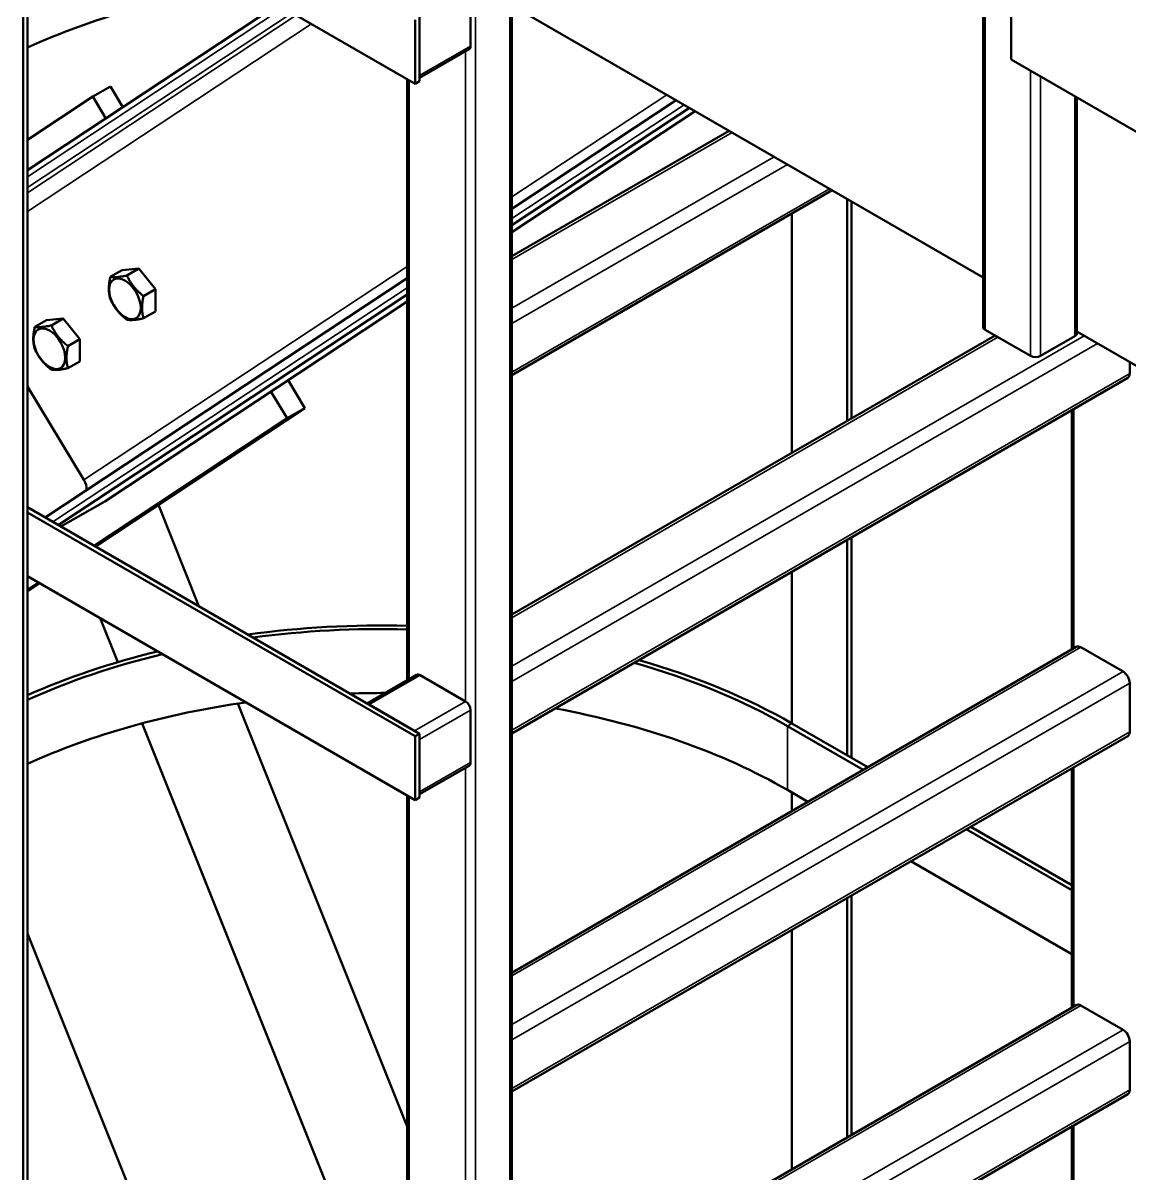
# Model space of a CAD drawing. Header units: millimetres. Extents: x 0 to 15979, y 0 to 11286.
# Drawn here: x 4071 to 4778, y 4395 to 5129 of the extents above; entities that cross this region are included whole.
import ezdxf

# ---------------------------------------------------------------- set-up
doc = ezdxf.new("R2010")
doc.units = ezdxf.units.MM
doc.header["$LTSCALE"] = 19
doc.layers.add('Видимые тонкие (ГОСТ)', color=7, linetype='Continuous', lineweight=35)
doc.layers.add('Видимый контур (ГОСТ)', color=7, linetype='Continuous', lineweight=50)

msp = doc.modelspace()

# ---------------------------------------------------------------- linework, layer by layer
at = {"layer": 'Видимые тонкие (ГОСТ)'}
for p, q in [((4685.13, 4933.38), (4685.13, 5973.6)), ((4359.86, 1980.11), (4359.86, 5153.84)), ((4073.84, 5030.99), (4237.17, 5138.94)), ((4073.84, 5024.08), (4242.75, 5135.72)), ((4381.78, 1992.77), (4381.78, 5141.18)), ((4073.84, 5020.78), (4245.42, 5134.18)), ((4073.84, 5008.84), (4255.05, 5128.61)), ((4324.15, 5095.66), (4356.68, 5114.44)), ((4353.5, 4696.19), (4353.5, 5111.08)), ((4714.12, 4916.64), (4714.12, 5098.72)), ((4317.43, 4710.37), (4317.43, 5092.6)), ((4720.49, 4916.64), (4720.49, 5095.05)), ((4383.1, 5018.1), (4481.89, 5083.38)), ((4383.1, 5004.32), (4493.01, 5076.96)), ((4742.41, 4929.3), (4742.41, 5082.39)), ((4383.1, 4978.23), (4523.56, 5059.33)), ((4383.1, 4947.21), (4550.43, 5043.81)), ((4383.1, 4937.41), (4558.91, 5038.91)), ((4383.1, 4906.38), (4585.78, 5023.4)), ((4109.91, 4837.54), (4316.12, 4973.83)), ((4090.12, 4810.69), (4316.12, 4960.05)), ((4383.1, 4718.59), (4748.42, 4929.5)), ((4383.1, 4749.61), (4693.26, 4928.69)), ((4383.1, 4708.79), (4756.9, 4924.6)), ((4383.1, 4677.76), (4777.41, 4905.42)), ((4741.7, 4730.06), (4741.7, 4882.77)), ((4383.1, 4520.99), (4746.3, 4730.69)), ((4291.98, 4694.15), (4324.51, 4712.93)), ((4383.1, 4489.97), (4773.17, 4715.17)), ((4383.1, 4480.17), (4777.41, 4707.82)), ((4320.97, 4677.41), (4353.5, 4696.19)), ((4324.15, 4671.9), (4356.68, 4690.68)), ((4561.74, 4682.1), (4558.91, 4680.47)), ((4558.91, 4680.47), (4558.91, 4639.65)), ((4383.1, 4449.14), (4777.41, 4676.8)), ((4324.15, 4638.42), (4356.68, 4657.2)), ((4353.5, 4238.95), (4353.5, 4653.84)), ((4741.7, 4501.44), (4741.7, 4654.15)), ((4317.43, 4253.13), (4317.43, 4635.36)), ((4383.1, 4292.38), (4746.3, 4502.07)), ((4383.1, 4261.35), (4773.17, 4486.55)), ((4383.1, 4251.55), (4777.41, 4479.21)), ((4383.1, 4220.52), (4777.41, 4448.18)), ((4741.7, 4272.82), (4741.7, 4425.53))]:
    msp.add_line(p, q, dxfattribs=at)
at = {"layer": 'Видимый контур (ГОСТ)'}
for p, q in [((4071.01, 6398.38), (4071.01, 3859.89)), ((4073.84, 6400.01), (4073.84, 3861.53)), ((4683.81, 4935.22), (4683.81, 5975.44)), ((4321.32, 5090.35), (4073.84, 5233.24)), ((4701.75, 5187.52), (4701.75, 5105.87)), ((4321.32, 5176.08), (4683.81, 4966.8)), ((4356.68, 5114.44), (4356.68, 5147.92)), ((4073.84, 5035.18), (4233.79, 5140.89)), ((4383.1, 1994.61), (4383.1, 5140.42)), ((4321.32, 5090.35), (4321.32, 5131.18)), ((4324.15, 5091.99), (4324.15, 5132.81)), ((4324.15, 5095.66), (4324.15, 5129.14)), ((4324.15, 5094.14), (4355.75, 5112.38)), ((4701.75, 5105.87), (5925.04, 4399.6)), ((4316.12, 4709.61), (4316.12, 5093.36)), ((4321.32, 5090.35), (4324.15, 5091.99)), ((4115.47, 5082.15), (4126.79, 5088.68)), ((4126.79, 5088.68), (4134.78, 5075.46)), ((4115.47, 5082.15), (4073.84, 5054.63)), ((4123.88, 5068.25), (4115.47, 5082.15)), ((4383.1, 5010.59), (4487.95, 5079.88)), ((4743.72, 4931.14), (4743.72, 5081.63)), ((4383.1, 5000.13), (4496.39, 5075.01)), ((4383.1, 4995.64), (4500.02, 5072.91)), ((4383.1, 4980.26), (4521.8, 5060.34)), ((4383.1, 4904.35), (4587.54, 5022.39)), ((4597.1, 5016.87), (4597.1, 4875.19)), ((4599.92, 5015.23), (4599.92, 4876.83)), ((4561.74, 4854.78), (4561.74, 5007.49)), ((4085.06, 4813.61), (4316.12, 4966.32)), ((4126.73, 4967.07), (4134.31, 4971.45)), ((4134.31, 4971.45), (4144.92, 4972.39)), ((4137.33, 4968.01), (4144.92, 4972.39)), ((4144.92, 4972.39), (4155.53, 4959.2)), ((4147.94, 4954.82), (4155.53, 4959.2)), ((4155.53, 4959.2), (4155.53, 4945.06)), ((4093.51, 4808.74), (4316.12, 4955.86)), ((4123.15, 4823.84), (4316.12, 4951.37)), ((4147.94, 4940.68), (4155.53, 4945.06)), ((4078.5, 4935.19), (4086.09, 4939.57)), ((4086.09, 4939.57), (4096.7, 4940.52)), ((4089.11, 4936.14), (4096.7, 4940.52)), ((4096.7, 4940.52), (4107.3, 4927.33)), ((4383.1, 4751.64), (4691.5, 4929.7)), ((4714.12, 4916.64), (4685.13, 4933.38)), ((4742.41, 4929.3), (4720.49, 4916.64)), ((4743.72, 4932.21), (5299, 4611.63)), ((4099.72, 4922.95), (4107.3, 4927.33)), ((4107.3, 4927.33), (4107.3, 4913.18)), ((4099.72, 4908.81), (4107.3, 4913.18)), ((4777.41, 4905.42), (4777.41, 4912.76)), ((4240.15, 4901.16), (4250.9, 4883.38)), ((4383.1, 4675.73), (4776.17, 4902.67)), ((4109.91, 4837.54), (4073.84, 4897.2)), ((4239.59, 4876.85), (4229.25, 4893.96)), ((4250.9, 4883.38), (4117.24, 4795.04)), ((4250.9, 4883.38), (4239.59, 4876.85)), ((4740.38, 4729.3), (4740.38, 4882.01)), ((4116.47, 4795.48), (4239.59, 4876.85)), ((4324.15, 4675.57), (4073.84, 4820.09)), ((4123.15, 4823.84), (4095.25, 4807.73)), ((4157.41, 4821.59), (4183.29, 4756.9)), ((4321.32, 4673.94), (4073.84, 4816.83)), ((4597.1, 4799.28), (4597.1, 4661.69)), ((4599.92, 4800.92), (4599.92, 4660.06)), ((4321.32, 4633.11), (4073.84, 4776)), ((4561.74, 4682.1), (4561.74, 4778.87)), ((4073.84, 4767.3), (4080.86, 4771.94)), ((4081.63, 4771.5), (4073.84, 4766.35)), ((4120.2, 4749.23), (4131.43, 4721.18)), ((4383.1, 4523.02), (4743.3, 4730.98)), ((4773.17, 4715.17), (4746.3, 4730.69)), ((4290.66, 4694.91), (4322.26, 4713.15)), ((4353.5, 4696.19), (4324.51, 4712.93)), ((4777.41, 4676.8), (4777.41, 4707.82)), ((4208.16, 4694.76), (4316.12, 4424.95)), ((4320.97, 4677.41), (4291.98, 4694.15)), ((4356.68, 4657.2), (4356.68, 4690.68)), ((4147.04, 4682.17), (4305, 4287.42)), ((4558.91, 4680.47), (4607.36, 4652.5)), ((4561.74, 4682.1), (4610.19, 4654.13)), ((4321.32, 4673.94), (4324.15, 4675.57)), ((4321.32, 4633.11), (4321.32, 4673.94)), ((4324.15, 4634.75), (4324.15, 4675.57)), ((4383.1, 4447.11), (4776.17, 4674.05)), ((4324.15, 4638.42), (4324.15, 4671.9)), ((4324.15, 4636.9), (4355.75, 4655.14)), ((4740.38, 4500.68), (4740.38, 4653.39)), ((4316.12, 4252.37), (4316.12, 4636.12)), ((4572, 4632.09), (4558.91, 4639.65)), ((4561.74, 4626.16), (4561.74, 4638.01)), ((4321.32, 4633.11), (4324.15, 4634.75)), ((4673.1, 4614.55), (4740.38, 4575.7)), ((4675.93, 4616.18), (4740.38, 4578.97)), ((4740.38, 4534.88), (4637.74, 4594.13)), ((4597.1, 4570.66), (4597.1, 4417.96)), ((4599.92, 4572.3), (4599.92, 4419.59)), ((4073.84, 4548.04), (4170.2, 4307.22)), ((4561.74, 4397.54), (4561.74, 4550.25)), ((4383.1, 4294.41), (4743.3, 4502.36)), ((4773.17, 4486.55), (4746.3, 4502.07)), ((4777.41, 4448.18), (4777.41, 4479.21)), ((4383.1, 4218.49), (4776.17, 4445.43)), ((4740.38, 4272.06), (4740.38, 4424.77))]:
    msp.add_line(p, q, dxfattribs=at)
for centre, major_axis, ratio, start_param, end_param in [((4300.11, 4947.47), (-366, 0), 0.57735, 4.951959, 5.378885), ((4353.5, 5116.28), (2.25, -3.9), 0.57735, 0, 0.785398), ((4688.31, 4935.22), (-4.5, 0), 0.57735, 0, 0.785398), ((4739.22, 4931.14), (4.5, 0), 0.57735, 5.497787, 6.283185), ((4717.3, 4918.48), (-4.5, 0), 0.57735, 0.785398, 2.356194), ((4773.17, 4907.87), (3, -5.2), 0.57735, 0, 0.785398), ((4103.19, 4833.66), (-5.24, 7.93), 0.815999, 3.924969, 4.663074), ((4300.11, 4531.05), (370, 0), 0.57735, 1.527524, 1.804273), ((4300.11, 4531.05), (366, 0), 0.57735, 1.527051, 1.797529), ((4746.3, 4725.79), (-3, 5.2), 0.57735, 5.497787, 6.283185), ((4300.11, 4531.05), (370, 0), 0.57735, 1.968151, 2.228817), ((4300.11, 4531.05), (366, 0), 0.57735, 1.963679, 2.237292), ((4300.11, 4531.05), (366, 0), 0.57735, 0.785398, 1.115153), ((4300.11, 4531.05), (370, 0), 0.57735, 0.785398, 1.111455), ((4324.51, 4709.25), (-2.25, 3.9), 0.57735, 5.497787, 6.283185), ((4773.17, 4710.27), (-3, 5.2), 0.57735, 3.926991, 5.497787), ((4300.11, 4490.23), (-366, 0), 0.57735, 4.706851, 4.768059), ((4300.11, 4490.23), (-366, 0), 0.57735, 4.951959, 5.378885), ((4353.5, 4692.51), (-2.25, 3.9), 0.57735, 3.926991, 5.497787), ((4300.11, 4490.23), (-366, 0), 0.57735, 3.926991, 4.405462), ((4773.17, 4679.25), (3, -5.2), 0.57735, 0, 0.785398), ((4353.5, 4659.04), (2.25, -3.9), 0.57735, 0, 0.785398), ((4746.3, 4497.17), (-3, 5.2), 0.57735, 5.497787, 6.283185), ((4773.17, 4481.65), (-3, 5.2), 0.57735, 3.926991, 5.497787), ((4773.17, 4450.63), (3, -5.2), 0.57735, 0, 0.785398)]:
    msp.add_ellipse(centre, major_axis=major_axis, ratio=ratio, start_param=start_param, end_param=end_param, dxfattribs=at)
for centre in [(4136.08, 4953.15), (4087.86, 4921.28)]:
    msp.add_ellipse(centre, major_axis=(-7.13, 12.34), ratio=0.57735, dxfattribs=at)
for points in [[(4126.73, 4967.07), (4124.96, 4958.98), (4126.73, 4952.93)], [(4137.33, 4968.01), (4130.26, 4966.52), (4126.73, 4967.07)], [(4147.94, 4954.82), (4140.87, 4960.4), (4137.33, 4968.01)], [(4126.73, 4952.93), (4130.26, 4945.31), (4137.33, 4939.73)], [(4147.94, 4940.68), (4146.17, 4946.73), (4147.94, 4954.82)], [(4137.33, 4939.73), (4140.87, 4939.18), (4147.94, 4940.68)], [(4078.5, 4935.19), (4076.74, 4927.1), (4078.5, 4921.05)], [(4089.11, 4936.14), (4082.04, 4934.65), (4078.5, 4935.19)], [(4099.72, 4922.95), (4092.65, 4928.52), (4089.11, 4936.14)], [(4099.72, 4908.81), (4097.95, 4914.86), (4099.72, 4922.95)], [(4078.5, 4921.05), (4082.04, 4913.43), (4089.11, 4907.86)], [(4089.11, 4907.86), (4092.65, 4907.31), (4099.72, 4908.81)]]:
    msp.add_rational_spline(points, [1.16025403784, 1.33974596216, 1.16025403784], degree=2, dxfattribs=at)

doc.saveas('drawing.dxf')
